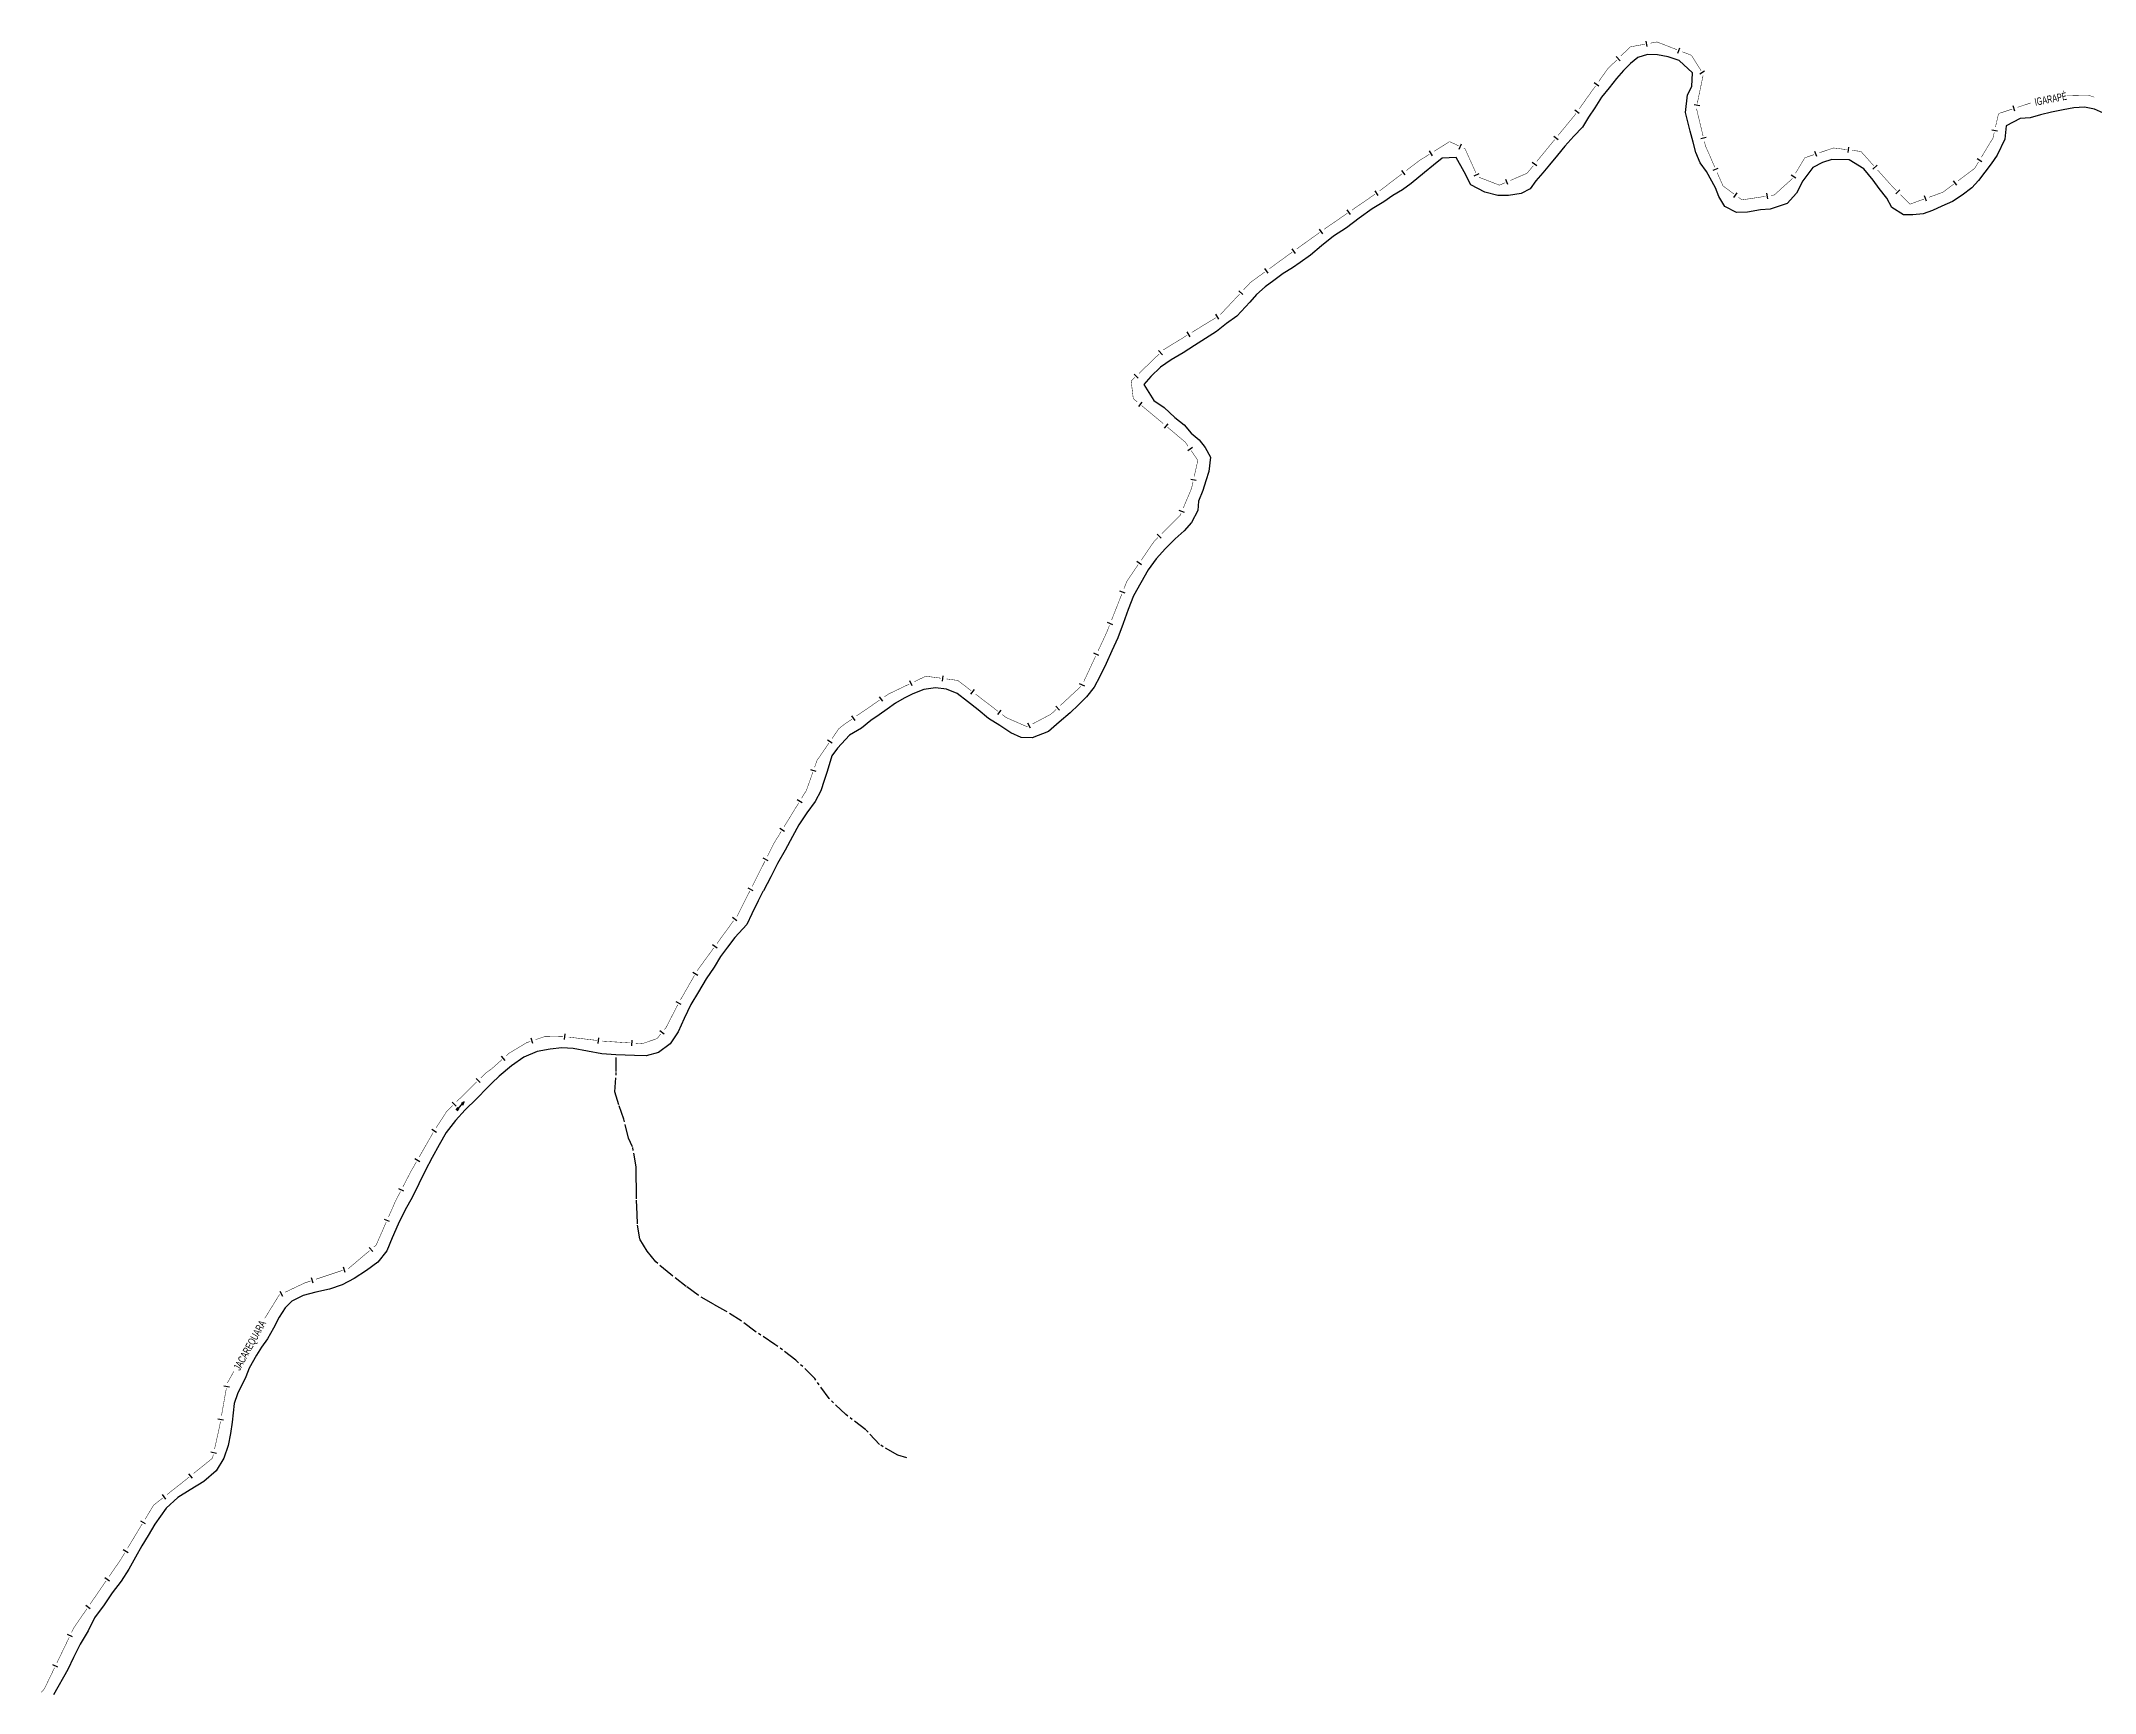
# Model space of a CAD drawing. Extents: x 211453 to 215163, y 4877397 to 4881305.
# Drawn here: x 212512 to 213609, y 4880311 to 4881193 of the extents above; entities that cross this region are included whole.
import ezdxf

# ---------------------------------------------------------------- set-up
doc = ezdxf.new("R2010")
doc.units = 0
doc.header["$LTSCALE"] = 1.5
doc.header["$MEASUREMENT"] = 0
doc.linetypes.add('TRACO_13', pattern=[8, 5, -1, 1, -1])
for name, color, linetype in [('HD-CURSO-INTER', 170, 'CONTINUOUS'), ('HD-CURSO-PERENE', 170, 'CONTINUOUS'), ('HD-TXT-PERENE', 170, 'CONTINUOUS'), ('LM-LIM-SETORES-BAIRROS', 250, 'CONTINUOUS')]:
    doc.layers.add(name, color=color, linetype=linetype)
doc.styles.add('ARIAL', font='ARIAL.SHX')

# ---------------------------------------------------------------- blocks, each defined once
blk = doc.blocks.new('COD035', base_point=(212390.061183, 4880219.475751))
at = {"layer": 'HD-TXT-PERENE'}
for p, q in [((212390.061183, 4880219.881482), (212391.561183, 4880219.881482)), ((212390.061183, 4880219.481482), (212396.061183, 4880219.481482)), ((212390.061183, 4880219.081482), (212391.561183, 4880219.081482))]:
    blk.add_line(p, q, dxfattribs=at)
blk.add_lwpolyline([(212394.261183, 4880218.881482), (212396.061183, 4880219.481482), (212394.261183, 4880220.081482)], dxfattribs=at)

msp = doc.modelspace()

# ---------------------------------------------------------------- linework, layer by layer
at = {"layer": 'HD-CURSO-INTER', "linetype": 'TRACO_13'}
msp.add_polyline3d([(212974.651722, 4880436.350111, 10.582198), (212969.765457, 4880437.772028, 10.557312), (212960.017888, 4880443.464154, 9.984916), (212952.650173, 4880451.380111, 9.387633), (212942.006834, 4880459.46103, 8.56637), (212933.10872, 4880468.035214, 8.068634), (212925.416745, 4880478.720794, 7.496238), (212915.407598, 4880488.582239, 6.550541), (212904.137061, 4880496.931285, 5.70439), (212893.528371, 4880503.913335, 5.355976), (212886.256702, 4880509.431979, 5.032447), (212878.062986, 4880514.641007, 4.733806), (212871.3255, 4880518.384693, 4.385391), (212863.251931, 4880523.140357, 3.962316), (212856.837314, 4880527.896021, 3.962316), (212848.542552, 4880534.200041, 3.663675), (212840.666417, 4880540.924064, 3.489467), (212835.991654, 4880546.720204, 3.489467), (212832.035275, 4880553.248494, 3.489467), (212830.790223, 4880561.254668, 3.489467), (212830.5944, 4880566.473961, 3.489467), (212830.297264, 4880574.690096, 3.489467), (212830.250512, 4880580.010908, 3.489467), (212830.193004, 4880586.555756, 3.489467), (212830.148007, 4880591.676725, 3.489467), (212828.204703, 4880602.348606, 3.489467), (212826.038953, 4880607.047257, 3.489467), (212823.525456, 4880617.188426, 3.489467), (212820.883522, 4880624.879925, 3.489467), (212818.799081, 4880631.702969, 3.489467), (212819.514825, 4880642.662555, 3.489467), (212819.344986, 4880651.543286, 2.643317)], dxfattribs=at)
at = {"layer": 'HD-CURSO-PERENE', "linetype": 'Continuous'}
for points in [[(213613.526387, 4881154.363591, 2.70507), (213608.666294, 4881156.516707, 2.70507), (213603.39473, 4881157.418798, 2.70507), (213597.586253, 4881157.143618, 2.70507), (213591.861334, 4881155.995959, 2.70507), (213585.762583, 4881154.820092, 2.70507), (213579.840652, 4881153.421228, 2.70507), (213574.319238, 4881151.876164, 2.70507), (213568.960658, 4881151.505111, 2.70507), (213561.543438, 4881147.49854, 2.70507), (213560.865209, 4881140.506977, 2.70507), (213556.662663, 4881131.788171, 2.70507), (213553.440646, 4881127.269305, 2.70507), (213550.19394, 4881122.725274, 2.70507), (213546.820792, 4881118.354782, 2.70507), (213543.143883, 4881114.43072, 2.70507), (213537.970151, 4881110.543504, 2.70507), (213532.915867, 4881107.181254, 2.70507), (213527.204435, 4881104.68648, 2.70507), (213522.215227, 4881102.297799, 2.70507), (213517.194836, 4881100.532564, 2.70507), (213511.737999, 4881100.010961, 2.70507), (213506.725563, 4881099.942311, 2.70507), (213500.499547, 4881104.004572, 2.70507), (213497.75746, 4881108.845671, 2.70507), (213493.640247, 4881114.024063, 2.70507), (213490.427322, 4881118.561671, 2.70507), (213485.478139, 4881124.630965, 2.70507), (213477.699178, 4881129.353302, 2.70507), (213468.468849, 4881129.572211, 2.70507), (213463.546964, 4881127.932579, 2.70507), (213458.360744, 4881125.292692, 2.70507), (213453.019721, 4881118.185629, 2.70507), (213449.49423, 4881111.593371, 2.70507), (213444.511054, 4881106.111097, 2.70507), (213435.537892, 4881103.063961, 2.70507), (213430.278817, 4881102.718724, 2.70507), (213423.383026, 4881101.436113, 2.70507), (213417.523173, 4881101.310177, 2.70507), (213411.381214, 4881104.450067, 2.70507), (213408.160296, 4881109.785966, 2.753427), (213406.342442, 4881114.485431, 2.753427), (213401.541855, 4881123.150689, 2.753427), (213398.228425, 4881127.762268, 2.753427), (213395.77911, 4881133.254587, 2.753427), (213394.377471, 4881138.731091, 2.753427), (213392.772326, 4881144.605002, 2.753427), (213390.351622, 4881154.713088, 2.753427), (213391.45552, 4881164.028597, 2.753427), (213393.680238, 4881168.513819, 2.753427), (213394.105084, 4881175.902353, 2.753427), (213386.982235, 4881182.351875, 2.753427), (213381.101652, 4881184.296504, 2.753427), (213375.304626, 4881185.368656, 2.753427), (213369.96474, 4881185.621484, 2.753427), (213364.893473, 4881183.9556, 2.753427), (213360.884368, 4881180.827001, 2.753427), (213357.205462, 4881177.102511, 2.753427), (213353.53155, 4881172.87909, 2.753427), (213349.591305, 4881167.854986, 2.753427), (213345.551554, 4881162.805066, 2.753427), (213341.966195, 4881157.210236, 2.753427), (213338.524725, 4881152.190481, 2.753427), (213335.260822, 4881146.872889, 2.753427), (213330.645483, 4881142.017541, 2.753427), (213325.960073, 4881136.687555, 2.753427), (213321.943013, 4881131.862372, 2.753427), (213317.629186, 4881126.785114, 2.753427), (213314.214142, 4881122.388378, 2.753427), (213310.431834, 4881118.090301, 2.753427), (213307.337219, 4881113.964148, 2.777605), (213302.523374, 4881111.385302, 2.874318), (213295.818374, 4881110.353763, 2.874318), (213290.108537, 4881110.428278, 2.874318), (213283.257591, 4881112.139908, 2.874318), (213275.735759, 4881116.091076, 2.874318), (213272.100337, 4881122.970184, 2.874318), (213267.834453, 4881130.54236, 2.874318), (213260.37927, 4881130.327668, 2.874318), (213255.727503, 4881126.619645, 2.874318), (213250.979228, 4881122.586446, 2.874318), (213243.829878, 4881116.736003, 2.874318), (213239.249431, 4881113.377884, 2.874318), (213234.067706, 4881110.288959, 2.874318), (213229.187993, 4881106.928231, 2.874318), (213222.989026, 4881103.306513, 2.874318), (213216.030694, 4881098.305993, 2.874318), (213209.374125, 4881093.058617, 2.874318), (213202.410798, 4881088.557028, 2.874318), (213195.977179, 4881083.461288, 2.874318), (213190.189969, 4881078.570774, 2.874318), (213184.642905, 4881074.605458, 2.874318), (213180.456731, 4881071.724802, 2.874318), (213175.449828, 4881068.612453, 2.874318), (213170.548673, 4881064.902255, 2.874318), (213165.967976, 4881061.569082, 2.874318), (213161.269578, 4881057.536319, 2.874318), (213157.694672, 4881053.388607, 2.874318), (213150.760817, 4881045.943323, 2.874318), (213145.263131, 4881042.028334, 2.874318), (213139.968201, 4881037.790779, 2.874318), (213134.145563, 4881033.947804, 2.874318), (213128.24586, 4881030.328695, 2.874318), (213122.149644, 4881026.408488, 2.874318), (213115.777853, 4881022.610622, 2.874318), (213110.080658, 4881018.693894, 2.874318), (213104.81741, 4881013.782999, 2.874318), (213101.169936, 4881009.410116, 2.874318), (213106.417422, 4881000.948343, 2.874318), (213111.942906, 4880997.104513, 2.874318), (213117.732014, 4880991.840903, 2.874318), (213122.735283, 4880987.842827, 2.874318), (213126.345979, 4880983.43343, 2.874318), (213130.59634, 4880979.902817, 2.874318), (213133.830208, 4880975.764571, 2.874318), (213136.724175, 4880970.700257, 2.874318), (213135.853679, 4880962.983504, 2.874318), (213134.232486, 4880958.004568, 2.874318), (213132.613291, 4880952.82606, 2.874318), (213130.350185, 4880947.19286, 2.874318), (213129.902111, 4880942.124357, 2.874318), (213126.549443, 4880935.708247, 2.874318), (213122.726898, 4880931.383734, 2.874318), (213117.907054, 4880927.025578, 2.874318), (213112.74581, 4880921.891034, 2.874318), (213107.787572, 4880916.408977, 2.874318), (213103.532364, 4880910.459024, 2.874318), (213099.585662, 4880903.588656, 2.874318), (213095.715525, 4880896.544315, 2.874318), (213092.744431, 4880889.383069, 2.874318), (213090.126974, 4880881.775829, 2.874318), (213087.209504, 4880874.240819, 2.874318), (213084.111718, 4880867.278058, 2.874318), (213081.086501, 4880860.540468, 2.874318), (213077.614634, 4880853.574446, 2.874318), (213074.654242, 4880847.835371, 2.874318), (213070.541424, 4880842.610173, 2.874318), (213066.343299, 4880838.432079, 2.874318), (213061.796782, 4880834.1761, 2.874318), (213055.961442, 4880829.110525, 2.874318), (213050.300175, 4880824.096366, 2.874318), (213041.503832, 4880820.826233, 2.874318), (213035.66617, 4880820.974927, 2.874318), (213030.079857, 4880823.421096, 2.874318), (213024.22992, 4880827.287046, 2.874318), (213018.256288, 4880831.052123, 2.874318), (213012.672934, 4880835.693808, 2.874318), (213006.965886, 4880840.23462, 2.874318), (213001.561849, 4880844.403843, 2.874318), (212995.776525, 4880846.79838, 2.874318), (212989.833863, 4880847.470082, 2.874318), (212983.706677, 4880846.64325, 2.874318), (212977.868553, 4880844.346961, 2.874318), (212973.253926, 4880841.911648, 2.874318), (212968.542041, 4880839.225999, 2.874318), (212964.134666, 4880836.019082, 2.874318), (212959.849487, 4880833.062717, 2.874318), (212955.365797, 4880830.004826, 2.874318), (212950.4437, 4880825.895266, 2.874318), (212944.046721, 4880822.122129, 2.874318), (212937.656023, 4880815.230454, 2.874318), (212934.604831, 4880811.087308, 2.874318), (212932.068435, 4880802.857055, 2.874318), (212930.420804, 4880798.027581, 2.874318), (212928.631284, 4880792.423459, 2.874318), (212925.644455, 4880786.833847, 2.874318), (212921.240614, 4880780.782803, 2.874318), (212917.015091, 4880774.359082, 2.874318), (212913.611296, 4880768.067269, 2.874318), (212909.642903, 4880760.872379, 2.874318), (212905.599693, 4880753.676836, 2.874318), (212901.929315, 4880746.609288, 2.874318), (212898.038235, 4880739.165585, 2.874318), (212897.800516, 4880738.693846, 2.874318), (212895.181368, 4880733.768161, 2.867298), (212891.905238, 4880726.851886, 2.867298), (212889.271109, 4880721.042381, 2.867298), (212882.85827, 4880714.153785, 2.867298), (212878.879219, 4880709.039908, 2.867298), (212875.174195, 4880704.02888, 2.867298), (212871.675906, 4880698.245592, 2.867298), (212867.4053, 4880692.179266, 2.867298), (212863.367298, 4880685.241024, 2.867298), (212859.379059, 4880678.328296, 2.867298), (212855.770301, 4880670.894974, 2.867298), (212852.5329, 4880663.865332, 2.867298), (212848.266464, 4880657.32438, 2.867298), (212842.082906, 4880652.786598, 2.867298), (212835.525105, 4880651.017906, 2.867298), (212829.175544, 4880651.150117, 2.867298), (212824.321844, 4880651.432689, 2.867298), (212819.344986, 4880651.543286, 2.867298), (212811.713804, 4880652.096271, 2.867298), (212804.193219, 4880653.534029, 2.867298), (212796.550817, 4880654.899676, 2.867298), (212790.37444, 4880655.233593, 2.867298), (212784.157738, 4880654.467843, 2.867298), (212777.219579, 4880653.319665, 2.867298), (212770.123381, 4880650.246138, 2.867298), (212763.515409, 4880645.653869, 2.867298), (212756.94011, 4880640.187554, 2.867298), (212753.100394, 4880636.400238, 2.867298)], [(212753.100394, 4880636.400238, 2.867298), (212750.794933, 4880634.126239, 2.867298), (212744.950529, 4880627.968197, 2.867298), (212738.82749, 4880622.231891, 2.867298), (212733.678893, 4880616.530951, 2.867298), (212728.661619, 4880610.106912, 2.867298), (212724.970643, 4880603.497143, 2.867298), (212721.155588, 4880596.786121, 2.867298), (212717.394027, 4880589.675946, 2.867298), (212714.157285, 4880582.571363, 2.867298), (212710.718418, 4880575.714453, 2.867298), (212706.633506, 4880568.425954, 2.867298), (212702.974325, 4880561.042061, 2.867298), (212699.788444, 4880553.838089, 2.867298), (212697.00001, 4880546.913161, 2.867298), (212692.13027, 4880540.765503, 2.867298), (212686.145764, 4880536.329773, 2.867298), (212679.609035, 4880532.162969, 2.867298), (212673.190457, 4880528.771886, 2.867298), (212666.463204, 4880526.376822, 2.867298), (212659.129354, 4880524.749758, 2.867298), (212652.421385, 4880523.004449, 2.867298), (212646.298972, 4880520.041227, 2.867298), (212642.656411, 4880516.454878, 2.867298), (212639.576391, 4880511.425527, 2.867298), (212636.553596, 4880505.572357, 2.867298), (212633.354326, 4880499.892185, 2.867298), (212630.144081, 4880495.461031, 2.867298), (212627.482109, 4880491.210597, 2.867298), (212623.544072, 4880484.27342, 2.867298), (212621.735758, 4880479.582393, 2.867298), (212617.191814, 4880470.490251, 2.867298), (212615.537179, 4880465.376156, 2.867298), (212614.37519, 4880455.395688, 2.867298), (212613.529058, 4880449.2909, 2.867298), (212612.3359, 4880442.857639, 2.867298), (212609.995116, 4880436.187308, 2.867298), (212605.931025, 4880429.373702, 2.867298), (212599.356604, 4880423.807466, 2.867298), (212592.073207, 4880419.282949, 2.867298), (212585.486494, 4880415.115612, 2.867298), (212579.187637, 4880409.477364, 2.867298), (212573.138944, 4880400.968774, 2.867298), (212569.568535, 4880394.859943, 2.867298), (212566.267982, 4880389.328588, 2.867298), (212562.796879, 4880383.295763, 2.867298), (212559.353183, 4880376.988421, 2.867298), (212555.085649, 4880370.57237, 2.867298), (212550.391507, 4880364.351635, 2.867298), (212546.099641, 4880357.860377, 2.867298), (212540.937467, 4880350.860193, 2.867298), (212537.548143, 4880344.053776, 2.867298), (212533.236772, 4880336.937744, 2.867298), (212529.675582, 4880329.779738, 2.867298), (212526.757362, 4880323.403046, 2.867298), (212519.0896, 4880309.776212, 2.867298)]]:
    msp.add_polyline3d(points, dxfattribs=at)
at = {"layer": 'LM-LIM-SETORES-BAIRROS', "const_width": 0.25}
for points in [[(213355.791923, 4881184.782245), (213360.819605, 4881189.652811)], [(213360.819605, 4881189.652811), (213360.868196, 4881189.699884)], [(213360.868196, 4881189.699884), (213368.669287, 4881191.136928)], [(213371.619647, 4881191.680415), (213374.570007, 4881192.223903)], [(213374.570007, 4881192.223903), (213375.11084, 4881192.323529)], [(213375.11084, 4881192.323529), (213385.786439, 4881188.184011)], [(213388.583523, 4881187.099427), (213393.24533, 4881185.291788)], [(213344.019914, 4881171.26396), (213348.660475, 4881177.780492)], [(213348.660475, 4881177.780492), (213348.874391, 4881178.080886)], [(213348.874391, 4881178.080886), (213353.637202, 4881182.694859)], [(213393.24533, 4881185.291788), (213393.476354, 4881185.202208)], [(213393.476354, 4881185.202208), (213398.672464, 4881176.949562)], [(213333.578652, 4881156.601762), (213342.279704, 4881168.82026)], [(213399.686204, 4881174.305515), (213396.62689, 4881159.620808)], [(213593.804998, 4881163.717413), (213604.8024, 4881163.956491)], [(213604.8024, 4881163.956491), (213605.294202, 4881163.967178)], [(213605.294202, 4881163.967178), (213608.610251, 4881162.822427)], [(213322.385928, 4881142.513918), (213331.25836, 4881153.343504)], [(213331.25836, 4881153.343504), (213331.25849, 4881153.343663)], [(213331.25849, 4881153.343663), (213331.838441, 4881154.158062)], [(213396.197509, 4881156.686682), (213399.708317, 4881142.103327)], [(213555.816409, 4881146.928134), (213557.376183, 4881153.752144)], [(213557.376183, 4881153.752144), (213557.454156, 4881154.093276)], [(213557.454156, 4881154.093276), (213564.721574, 4881156.482461)], [(213567.571516, 4881157.419387), (213574.22138, 4881159.605549)], [(213574.22138, 4881159.605549), (213574.573071, 4881159.721168)], [(213554.455705, 4881140.975052), (213555.147935, 4881144.003559)], [(213248.238872, 4881128.981247), (213253.592271, 4881132.342683)], [(213256.132941, 4881133.937988), (213263.754951, 4881138.723901)], [(213263.754951, 4881138.723901), (213264.355547, 4881139.10102)], [(213264.355547, 4881139.10102), (213269.172133, 4881136.911662)], [(213271.903233, 4881135.670253), (213272.601288, 4881135.352956)], [(213272.601288, 4881135.352956), (213278.442097, 4881122.373381)], [(213310.978515, 4881128.590164), (213320.484692, 4881140.193292)], [(213400.410478, 4881139.186657), (213400.878586, 4881137.242209)], [(213400.878586, 4881137.242209), (213400.972482, 4881136.852181)], [(213400.972482, 4881136.852181), (213406.032946, 4881125.314322)], [(213454.007588, 4881130.480472), (213458.978986, 4881132.178023)], [(213461.818035, 4881133.147454), (213468.442484, 4881135.409461)], [(213468.442484, 4881135.409461), (213469.374651, 4881135.727762)], [(213469.374651, 4881135.727762), (213476.332688, 4881134.835706)], [(213479.308333, 4881134.454213), (213483.27586, 4881133.945555)], [(213483.27586, 4881133.945555), (213483.992101, 4881133.85373)], [(213483.992101, 4881133.85373), (213490.85001, 4881126.198389)], [(213548.301836, 4881130.797499), (213553.993448, 4881140.210551)], [(213553.993448, 4881140.210551), (213554.455705, 4881140.975052)], [(213227.026, 4881112.801938), (213238.952834, 4881121.898675)], [(213241.3382, 4881123.718023), (213247.699178, 4881128.569616)], [(213247.699178, 4881128.569616), (213248.238872, 4881128.981247)], [(213280.087258, 4881120.074459), (213290.345507, 4881116.103524)], [(213296.784649, 4881118.366906), (213305.051532, 4881121.924805)], [(213305.051532, 4881121.924805), (213305.771655, 4881122.234731)], [(213305.771655, 4881122.234731), (213309.077279, 4881126.269538)], [(213407.237931, 4881122.566958), (213410.049561, 4881116.15644)], [(213448.992919, 4881122.12269), (213453.62338, 4881129.840126)], [(213453.62338, 4881129.840126), (213454.007588, 4881130.480472)], [(213492.851755, 4881123.963883), (213499.524238, 4881116.51553)], [(213535.886645, 4881118.191284), (213544.663186, 4881124.822448)], [(213544.663186, 4881124.822448), (213544.710738, 4881124.858376)], [(213544.710738, 4881124.858376), (213546.749578, 4881128.230303)], [(213212.236966, 4881102.543274), (213224.587847, 4881111.055367)], [(213290.345507, 4881116.103524), (213290.966802, 4881115.863023)], [(213290.966802, 4881115.863023), (213294.029021, 4881117.18094)], [(213410.049561, 4881116.15644), (213410.342642, 4881115.488216)], [(213410.342642, 4881115.488216), (213416.184767, 4881111.160716)], [(213418.595439, 4881109.375033), (213420.202553, 4881108.184578)], [(213420.462415, 4881107.992088), (213432.994751, 4881109.899183)], [(213435.960607, 4881110.350509), (213436.949226, 4881110.500951)], [(213436.949226, 4881110.500951), (213437.70351, 4881110.615733)], [(213437.70351, 4881110.615733), (213446.79036, 4881118.811716)], [(213446.79036, 4881118.811716), (213447.261073, 4881119.23628)], [(213447.261073, 4881119.23628), (213447.449431, 4881119.550211)], [(213499.524238, 4881116.51553), (213500.108776, 4881115.863023)], [(213500.108776, 4881115.863023), (213503.024854, 4881112.946944)], [(213505.146175, 4881110.825624), (213510.095922, 4881105.875876)], [(213520.396308, 4881109.42095), (213526.978942, 4881111.801903)], [(213526.978942, 4881111.801903), (213527.84445, 4881112.114959)], [(213527.84445, 4881112.114959), (213533.493043, 4881116.382785)], [(213198.38962, 4881092.999832), (213209.76679, 4881100.840855)], [(213420.202553, 4881108.184578), (213420.462415, 4881107.992088)], [(213510.095922, 4881105.875876), (213510.228549, 4881105.74325)], [(213510.228549, 4881105.74325), (213517.575179, 4881108.400542)], [(213182.790469, 4881081.835734), (213194.988385, 4881090.565615)], [(213197.427968, 4881092.311591), (213198.241163, 4881092.893584)], [(213198.241163, 4881092.893584), (213198.38962, 4881092.999832)], [(213168.205477, 4881071.287015), (213178.727093, 4881078.92217)], [(213178.727093, 4881078.92217), (213179.274493, 4881079.319398)], [(213179.274493, 4881079.319398), (213180.350885, 4881080.089757)], [(213158.097931, 4881063.952335), (213165.777412, 4881069.525056)], [(213142.029529, 4881046.78836), (213152.280893, 4881057.738681)], [(213154.331166, 4881059.928746), (213157.748288, 4881063.578853)], [(213157.748288, 4881063.578853), (213158.097931, 4881063.952335)], [(213126.784775, 4881037.258159), (213139.576091, 4881045.09284)], [(213111.621937, 4881027.97092), (213124.226512, 4881035.691223)], [(213098.52744, 4881015.303418), (213109.308361, 4881025.732788)], [(213111.464545, 4881027.818661), (213111.621937, 4881027.97092)], [(213094.380842, 4881011.292035), (213096.371256, 4881013.217544)], [(213094.408322, 4881011.063034), (213094.380842, 4881011.292035)], [(213095.505261, 4881001.921875), (213094.408322, 4881011.063034)], [(213096.114661, 4881001.414043), (213095.505261, 4881001.921875)], [(213097.651103, 4881000.133674), (213096.114661, 4881001.414043)], [(213106.749454, 4880992.551715), (213099.955767, 4880998.213121)], [(213106.869311, 4880992.450926), (213106.749454, 4880992.551715)], [(213111.461483, 4880988.589327), (213106.869311, 4880992.450926)], [(213123.240935, 4880978.683878), (213113.75757, 4880986.658527)], [(213123.58776, 4880978.18291), (213123.240935, 4880978.683878)], [(213124.72618, 4880976.538525), (213123.58776, 4880978.18291)], [(213129.987451, 4880968.938912), (213126.43381, 4880974.071949)], [(213128.065207, 4880960.395605), (213129.821304, 4880968.200483)], [(213129.821304, 4880968.200483), (213129.987451, 4880968.938912)], [(213126.614193, 4880953.946655), (213127.40667, 4880957.468776)], [(213122.194291, 4880943.449389), (213126.462918, 4880953.587378)], [(213126.462918, 4880953.587378), (213126.614193, 4880953.946655)], [(213110.762936, 4880929.849657), (213119.955324, 4880939.042045)], [(213119.955324, 4880939.042045), (213120.617291, 4880939.704012)], [(213120.617291, 4880939.704012), (213121.03012, 4880940.684483)], [(213099.790244, 4880915.665023), (213106.566451, 4880925.56871)], [(213106.566451, 4880925.56871), (213106.749454, 4880925.836175)], [(213106.749454, 4880925.836175), (213108.641615, 4880927.728337)], [(213092.132004, 4880904.47221), (213098.096193, 4880913.189101)], [(213090.503156, 4880900.343924), (213091.971246, 4880904.064773)], [(213091.971246, 4880904.064773), (213092.132004, 4880904.47221)], [(213083.896752, 4880883.600107), (213089.402089, 4880897.553288)], [(213081.262618, 4880876.923939), (213082.795685, 4880880.809471)], [(213076.685745, 4880867.116354), (213080.914599, 4880876.178185)], [(213080.914599, 4880876.178185), (213081.262618, 4880876.923939)], [(213069.073806, 4880850.805057), (213075.417088, 4880864.397804)], [(212964.771109, 4880844.142721), (212975.929063, 4880849.472496)], [(212978.636092, 4880850.765552), (212984.050151, 4880853.351663)], [(212984.050151, 4880853.351663), (212984.749969, 4880853.685942)], [(212984.749969, 4880853.685942), (212992.903823, 4880852.610708)], [(212995.878075, 4880852.218499), (213000.835161, 4880851.564817)], [(213000.835161, 4880851.564817), (213001.80366, 4880851.437104)], [(213001.80366, 4880851.437104), (213008.959452, 4880845.940626)], [(213056.58337, 4880838.040686), (213067.557489, 4880848.26657)], [(212947.767444, 4880832.452702), (212960.128073, 4880840.950634)], [(212962.600199, 4880842.650221), (212964.248283, 4880843.783278)], [(212964.248283, 4880843.783278), (212964.771109, 4880844.142721)], [(213011.338605, 4880844.11316), (213023.234371, 4880834.975833)], [(213051.652912, 4880833.446396), (213054.388546, 4880835.995509)], [(212934.718079, 4880820.413679), (212938.121911, 4880825.354724)], [(212938.121911, 4880825.354724), (212938.273974, 4880825.575462)], [(212938.273974, 4880825.575462), (212940.379679, 4880827.316032)], [(212940.379679, 4880827.316032), (212940.793641, 4880827.658212)], [(212940.793641, 4880827.658212), (212945.295318, 4880830.753115)], [(213025.613524, 4880833.148367), (213027.199626, 4880831.930057)], [(213027.199626, 4880831.930057), (213027.665302, 4880831.572364)], [(213027.665302, 4880831.572364), (213038.137185, 4880827.034548)], [(213038.137185, 4880827.034548), (213038.909494, 4880826.699881)], [(213038.909494, 4880826.699881), (213039.049396, 4880826.773946)], [(213041.700759, 4880828.17761), (213051.422426, 4880833.324375)], [(213051.422426, 4880833.324375), (213051.652912, 4880833.446396)], [(212926.654976, 4880808.709173), (212933.016164, 4880817.943156)], [(212921.03288, 4880792.779901), (212924.396122, 4880802.309088)], [(212925.394583, 4880805.138059), (212926.393043, 4880807.96703)], [(212926.393043, 4880807.96703), (212926.654976, 4880808.709173)], [(212918.473784, 4880788.607462), (212920.565098, 4880792.017213)], [(212920.565098, 4880792.017213), (212921.03288, 4880792.779901)], [(212909.06287, 4880773.26358), (212916.905298, 4880786.050148)], [(212903.791785, 4880764.669421), (212907.494384, 4880770.706267)], [(212900.216065, 4880757.604638), (212903.377166, 4880763.850231)], [(212903.377166, 4880763.850231), (212903.791785, 4880764.669421)], [(212892.087517, 4880741.544541), (212898.861307, 4880754.927955)], [(212884.221802, 4880726.003738), (212890.73276, 4880738.867858)], [(212883.879001, 4880725.533382), (212884.221802, 4880726.003738)], [(212873.277256, 4880710.986802), (212882.112043, 4880723.108952)], [(212862.741987, 4880696.531434), (212871.510298, 4880708.562372)], [(212853.730617, 4880680.819301), (212861.193299, 4880693.831156)], [(212862.685835, 4880696.433527), (212862.741987, 4880696.531434)], [(212846.071599, 4880666.095336), (212852.298773, 4880678.183914)], [(212776.381869, 4880659.617092), (212780.174103, 4880660.889475)], [(212780.174103, 4880660.889475), (212781.068737, 4880661.189645)], [(212781.068737, 4880661.189645), (212790.122566, 4880661.403407)], [(212790.122566, 4880661.403407), (212790.412847, 4880661.410256)], [(212790.412847, 4880661.410256), (212791.117704, 4880661.328023)], [(212794.097494, 4880660.98038), (212808.996441, 4880659.242169)], [(212833.328181, 4880657.474789), (212840.518313, 4880659.935962)], [(212840.518313, 4880659.935962), (212841.262172, 4880660.190583)], [(212841.262172, 4880660.190583), (212843.291753, 4880662.682393)], [(212845.186333, 4880665.008456), (212845.81786, 4880665.78381)], [(212845.81786, 4880665.78381), (212846.071599, 4880666.095336)], [(212753.147536, 4880644.221704), (212758.498303, 4880649.011908)], [(212760.733471, 4880651.012913), (212762.223584, 4880652.346916)], [(212762.223584, 4880652.346916), (212762.33634, 4880652.447859)], [(212762.33634, 4880652.447859), (212771.644516, 4880658.020229)], [(212771.644516, 4880658.020229), (212771.672527, 4880658.036998)], [(212771.672527, 4880658.036998), (212773.537693, 4880658.662805)], [(212811.97623, 4880658.894527), (212812.901232, 4880658.786611)], [(212812.901232, 4880658.786611), (212826.941034, 4880657.884971)], [(212829.934867, 4880657.692707), (212832.9287, 4880657.500442)], [(212832.9287, 4880657.500442), (212833.328181, 4880657.474789)], [(212747.174428, 4880639.204351), (212749.31512, 4880641.306121)], [(212749.31512, 4880641.306121), (212749.558949, 4880641.545517)], [(212749.558949, 4880641.545517), (212752.491557, 4880643.732508)], [(212752.491557, 4880643.732508), (212753.147536, 4880644.221704)], [(212734.330277, 4880626.593729), (212745.033736, 4880637.10258)], [(212723.292371, 4880612.513619), (212728.699946, 4880620.925403)], [(212728.699946, 4880620.925403), (212728.944597, 4880621.305971)], [(212728.944597, 4880621.305971), (212732.189585, 4880624.491959)], [(212714.258821, 4880596.947309), (212721.712883, 4880609.964104)], [(212709.642067, 4880588.885217), (212712.768008, 4880594.34395)], [(212705.635614, 4880581.15183), (212709.315653, 4880588.255161)], [(212709.315653, 4880588.255161), (212709.642067, 4880588.885217)], [(212697.881897, 4880564.917496), (212701.506545, 4880573.155332)], [(212701.506545, 4880573.155332), (212701.583729, 4880573.330751)], [(212701.583729, 4880573.330751), (212704.255599, 4880578.488081)], [(212691.276553, 4880549.90535), (212696.673682, 4880562.171551)], [(212690.819338, 4880549.518476), (212691.276553, 4880549.90535)], [(212676.659103, 4880537.536739), (212684.712248, 4880544.350938)], [(212684.712248, 4880544.350938), (212685.407604, 4880544.939316)], [(212685.407604, 4880544.939316), (212687.765793, 4880546.934707)], [(212690.055952, 4880548.872534), (212690.819338, 4880549.518476)], [(212642.59257, 4880524.729321), (212652.539305, 4880529.426391)], [(212652.539305, 4880529.426391), (212653.0463, 4880529.665805)], [(212653.0463, 4880529.665805), (212656.309125, 4880530.753413)], [(212659.155175, 4880531.702096), (212673.385424, 4880536.445513)], [(212676.231474, 4880537.394196), (212676.659103, 4880537.536739)], [(212631.847237, 4880510.847672), (212639.216964, 4880522.750912)], [(212639.216964, 4880522.750912), (212639.553269, 4880523.294096)], [(212639.553269, 4880523.294096), (212639.879824, 4880523.448302)], [(212608.690145, 4880458.628447), (212611.310514, 4880473.397796)], [(212611.865248, 4880476.34069), (212615.294523, 4880482.443154)], [(212615.294523, 4880482.443154), (212615.35015, 4880482.542144)], [(212605.026084, 4880441.009009), (212607.629249, 4880452.723254)], [(212607.629249, 4880452.723254), (212607.694725, 4880453.017895)], [(212607.694725, 4880453.017895), (212608.166072, 4880455.674578)], [(212593.80073, 4880427.985369), (212603.927882, 4880436.136492)], [(212603.927882, 4880436.136492), (212603.946661, 4880436.151606)], [(212603.946661, 4880436.151606), (212604.375292, 4880438.080448)], [(212579.717467, 4880416.775729), (212588.346039, 4880423.59832)], [(212588.346039, 4880423.59832), (212588.579598, 4880423.782995)], [(212588.579598, 4880423.782995), (212591.463695, 4880426.104341)], [(212567.93221, 4880403.551978), (212572.073792, 4880410.396487)], [(212572.073792, 4880410.396487), (212572.462923, 4880411.039577)], [(212572.462923, 4880411.039577), (212577.364221, 4880414.915022)], [(212558.613651, 4880388.151834), (212566.379117, 4880400.985288)], [(212554.659618, 4880381.617274), (212557.060558, 4880385.585143)], [(212548.789091, 4880373.078325), (212554.454379, 4880381.318744)], [(212554.454379, 4880381.318744), (212554.659618, 4880381.617274)], [(212538.591572, 4880358.24557), (212547.089504, 4880370.606199)], [(212529.922396, 4880345.635859), (212536.891985, 4880355.773445)], [(212528.749559, 4880343.206413), (212529.619058, 4880345.007516)], [(212529.619058, 4880345.007516), (212529.922396, 4880345.635859)], [(212520.924076, 4880326.996484), (212527.445312, 4880340.504758)], [(212514.180527, 4880313.027702), (212519.619829, 4880324.294829)], [(212512.541404, 4880311.15511), (212513.858688, 4880312.660023)], [(212513.858688, 4880312.660023), (212514.180527, 4880313.027702)]]:
    msp.add_lwpolyline(points, dxfattribs=at)
at = {"layer": 'LM-LIM-SETORES-BAIRROS'}
for points in [[(213369.924484, 4881189.84291), (213369.380997, 4881192.79327)], [(213386.176509, 4881186.423941), (213387.261092, 4881189.221025)], [(213355.399135, 4881182.313294), (213353.31175, 4881184.468015)], [(213397.935928, 4881175.304109), (213400.474627, 4881176.902549)], [(213344.081623, 4881168.764722), (213341.637924, 4881170.504932)], [(213333.640361, 4881154.102524), (213331.196662, 4881155.842734)], [(213394.954466, 4881158.947759), (213397.891407, 4881158.335896)], [(213566.140018, 4881155.369799), (213565.203092, 4881158.219741)], [(213556.833048, 4881144.64418), (213553.908472, 4881145.312654)], [(213255.236813, 4881131.604117), (213253.641509, 4881134.144787)], [(213269.461795, 4881135.13231), (213270.703204, 4881137.863409)], [(213322.27875, 4881140.016216), (213319.958125, 4881141.917452)], [(213398.484035, 4881140.780023), (213401.400706, 4881141.482185)], [(213460.410051, 4881131.081642), (213459.44062, 4881133.920691)], [(213477.133823, 4881133.220719), (213477.515316, 4881136.196364)], [(213240.65763, 4881121.312441), (213238.838282, 4881123.697808)], [(213277.484579, 4881120.845912), (213280.220344, 4881122.077006)], [(213310.871337, 4881126.092462), (213308.550712, 4881127.993698)], [(213405.060925, 4881123.796042), (213407.80829, 4881125.001026)], [(213449.250166, 4881119.63596), (213446.677688, 4881121.179447)], [(213490.400005, 4881124.452681), (213492.634511, 4881126.454426)], [(213548.550595, 4881128.309906), (213545.983399, 4881129.862164)], [(213226.262449, 4881110.387752), (213224.56003, 4881112.857928)], [(213295.540547, 4881116.198448), (213294.35458, 4881118.954076)], [(213416.095483, 4881109.360153), (213417.881166, 4881111.770824)], [(213434.209033, 4881108.566697), (213433.757707, 4881111.532553)], [(213502.671301, 4881111.179177), (213504.792621, 4881113.300498)], [(213519.02576, 4881107.330113), (213518.005351, 4881110.151242)], [(213535.19516, 4881115.788817), (213533.386661, 4881118.182419)], [(213211.441392, 4881100.17324), (213209.738973, 4881102.643416)], [(213196.674568, 4881089.927816), (213194.928591, 4881092.367399)], [(213182.037068, 4881079.451958), (213180.291092, 4881081.891541)], [(213167.467746, 4881068.898343), (213165.705787, 4881071.326408)], [(213154.05935, 4881057.443566), (213151.869285, 4881059.493839)], [(213141.212314, 4881044.336021), (213139.645377, 4881046.894284)], [(213125.862734, 4881034.934403), (213124.295798, 4881037.492666)], [(213111.070026, 4881025.349987), (213108.984152, 4881027.506171)], [(213098.132921, 4881012.834744), (213096.047047, 4881014.990928)], [(213100.147822, 4881000.005637), (213098.227269, 4880997.700973)], [(213113.957607, 4880988.45017), (213112.026808, 4880986.154084)], [(213127.097888, 4880975.747956), (213124.631311, 4880974.040326)], [(213129.089597, 4880958.115118), (213126.162768, 4880958.773654)], [(213122.80063, 4880941.024032), (213120.035724, 4880942.188203)], [(213110.409382, 4880927.374783), (213108.288062, 4880929.496104)], [(213099.898837, 4880913.167383), (213097.422916, 4880914.861434)], [(213091.16443, 4880897.932966), (213088.373793, 4880899.034034)], [(213084.558025, 4880881.189149), (213081.767389, 4880882.290216)], [(213077.199249, 4880864.669659), (213074.480699, 4880865.938316)], [(212977.477934, 4880848.55), (212976.184878, 4880851.257029)], [(212993.699136, 4880850.992846), (212994.091345, 4880853.967097)], [(213008.83877, 4880844.141894), (213010.666236, 4880846.521047)], [(213069.58731, 4880848.358363), (213066.868761, 4880849.627019)], [(212961.801908, 4880840.2811), (212960.102322, 4880842.753226)], [(213023.113689, 4880833.177101), (213024.941155, 4880835.556254)], [(213056.142742, 4880835.579823), (213054.097565, 4880837.774647)], [(212946.969154, 4880830.083581), (212945.269567, 4880832.555707)], [(213040.635015, 4880825.916152), (213039.231352, 4880828.567516)], [(212934.81873, 4880817.915706), (212932.348207, 4880819.617621)], [(212926.143428, 4880802.752849), (212923.314457, 4880803.751309)], [(212918.706783, 4880786.118343), (212916.14947, 4880787.686829)], [(212909.295869, 4880770.774462), (212906.738556, 4880772.342948)], [(212900.651234, 4880755.142804), (212897.974551, 4880756.497562)], [(212892.522687, 4880739.082707), (212889.846004, 4880740.437465)], [(212883.913244, 4880723.033617), (212881.488814, 4880724.800574)], [(212873.311499, 4880708.487037), (212870.887069, 4880710.253994)], [(212862.991996, 4880693.952345), (212860.389625, 4880695.444881)], [(212854.090188, 4880678.385986), (212851.42324, 4880679.759808)], [(212774.962895, 4880657.558813), (212774.008608, 4880660.402988)], [(212791.937146, 4880659.722247), (212792.284788, 4880662.702037)], [(212809.815883, 4880657.636394), (212810.163525, 4880660.616183)], [(212845.086311, 4880662.510457), (212842.760249, 4880664.405037)], [(212760.243861, 4880648.561325), (212758.242856, 4880650.796494)], [(212827.842846, 4880656.323967), (212828.035111, 4880659.3178)], [(212746.798186, 4880636.732825), (212744.696415, 4880638.873517)], [(212733.954034, 4880624.122203), (212731.852264, 4880626.262895)], [(212723.472623, 4880610.020125), (212720.949088, 4880611.642398)], [(212714.566625, 4880594.46633), (212711.963266, 4880595.957142)], [(212706.047479, 4880578.68599), (212703.383729, 4880580.066005)], [(212698.449393, 4880562.482758), (212695.703448, 4880563.690974)], [(212689.498093, 4880546.43557), (212687.560266, 4880548.725729)], [(212657.73215, 4880529.646616), (212656.783467, 4880532.492666)], [(212674.808449, 4880535.338716), (212673.859766, 4880538.184766)], [(212641.424582, 4880522.518936), (212640.143563, 4880525.231681)], [(212612.96214, 4880474.120383), (212610.00827, 4880474.644456)], [(212609.817698, 4880456.397164), (212606.863828, 4880456.921238)], [(212606.056503, 4880438.73124), (212603.127942, 4880439.382031)], [(212593.18322, 4880425.562833), (212591.302192, 4880427.899868)], [(212579.07899, 4880414.358634), (212577.218283, 4880416.711881)], [(212568.18016, 4880401.064305), (212565.613469, 4880402.617398)], [(212558.861601, 4880385.66416), (212556.29491, 4880387.217253)], [(212548.892096, 4880370.580448), (212546.41997, 4880372.280034)], [(212538.694577, 4880355.747693), (212536.222451, 4880357.44728)], [(212529.230889, 4880340.753186), (212526.529234, 4880342.057433)], [(212521.405406, 4880324.543257), (212518.703751, 4880325.847504)]]:
    msp.add_lwpolyline(points, dxfattribs=at)

# ---------------------------------------------------------------- block references
at = {"layer": 'HD-TXT-PERENE', "rotation": 48}
msp.add_blockref('COD035', (212734.334875, 4880621.959267), dxfattribs=at)

# ---------------------------------------------------------------- texts
at = {"layer": 'HD-TXT-PERENE', "style": 'ARIAL', "width": 0.7}
for s, rotation, p in [('IGARAPÉ', 11, (213577.12144, 4881158.259122)), ('JACAREQUARA', 61, (212618.459585, 4880482.645997))]:
    msp.add_text(s, height=4, rotation=rotation, dxfattribs=at).set_placement(p)

doc.saveas('drawing.dxf')
